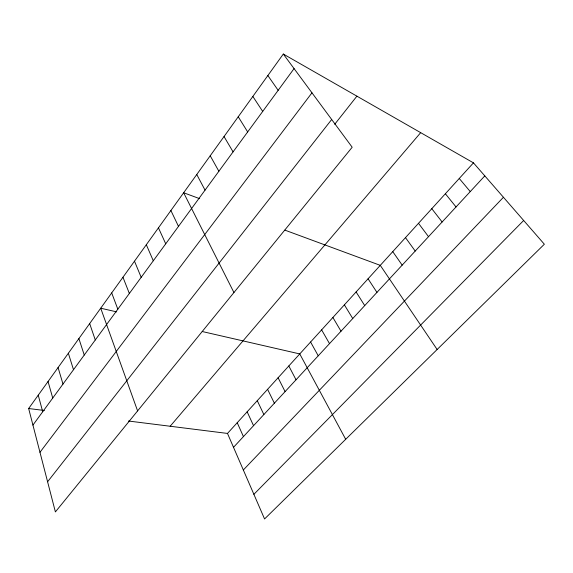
<?xml version="1.0" encoding="UTF-8"?>
<svg xmlns="http://www.w3.org/2000/svg" width="573" height="573" viewBox="0 0 573 573"><rect width="100%" height="100%" fill="white"/><g stroke="black" fill="none" stroke-linecap="round" stroke-linejoin="round"><path stroke-width="0.86" d="M283.306 54.041L352.187 147.24L55.388 511.911L28.65 408.52L283.306 54.041L473.456 162.861L544.35 244.22L264.561 518.959L227.488 433.432L128.445 421.019M32.933 425.087L294.071 68.602M39.967 452.29L311.97 92.819M47.595 481.771L331.681 119.492M334.711 124.291L356.907 96.164M170.167 426.248L420.682 132.664M227.488 433.432L473.456 162.861M233.512 447.327L484.801 175.882M243.332 469.989L503.438 197.27M253.882 494.32L523.658 220.476M28.65 408.52L44.386 410.49M116.691 311.877L100.712 308.21L137.599 410.905M202.226 331.523L299.758 353.928L345.691 439.29M199.691 198.673L183.654 192.757L233.934 292.538M284.881 230.131L380.286 265.356L437.135 349.501M459.26 178.482L470.254 191.59M445.379 193.753L456.036 206.953M431.791 208.694L442.127 221.98M418.498 223.32L428.525 236.678M405.491 237.63L415.21 251.053M392.756 251.64L402.182 265.127M267.856 75.543L278.163 90.326M252.843 96.443L262.706 111.427M368.067 278.793L376.948 292.388M356.105 291.951L364.722 305.595M238.239 116.77L247.679 131.933M344.38 304.85L352.746 318.531M332.892 317.485L341.007 331.208M224.036 136.539L233.075 151.874M321.625 329.876L329.511 343.628M210.219 155.784L218.872 171.263M310.587 342.017L318.237 355.804M196.761 174.514L205.048 190.136M288.821 365.961L296.033 379.792M278.098 377.757L285.096 391.61M267.584 389.325L274.374 403.191M170.89 210.527L178.489 226.385M257.27 400.67L263.859 414.551M247.149 411.794L253.545 425.689M158.449 227.839L165.726 243.804M237.229 422.716L243.432 436.612M146.323 244.721L153.292 260.779M134.497 261.188L141.173 277.325M122.959 277.246L129.355 293.462M111.699 292.91L117.83 309.198M89.667 323.587L95.283 339.975M78.888 338.593L84.252 355.031M68.359 353.247L73.494 369.721M58.081 367.551L62.987 384.06M48.046 381.525L52.737 398.056M38.233 395.177L42.717 411.729"/></g></svg>
